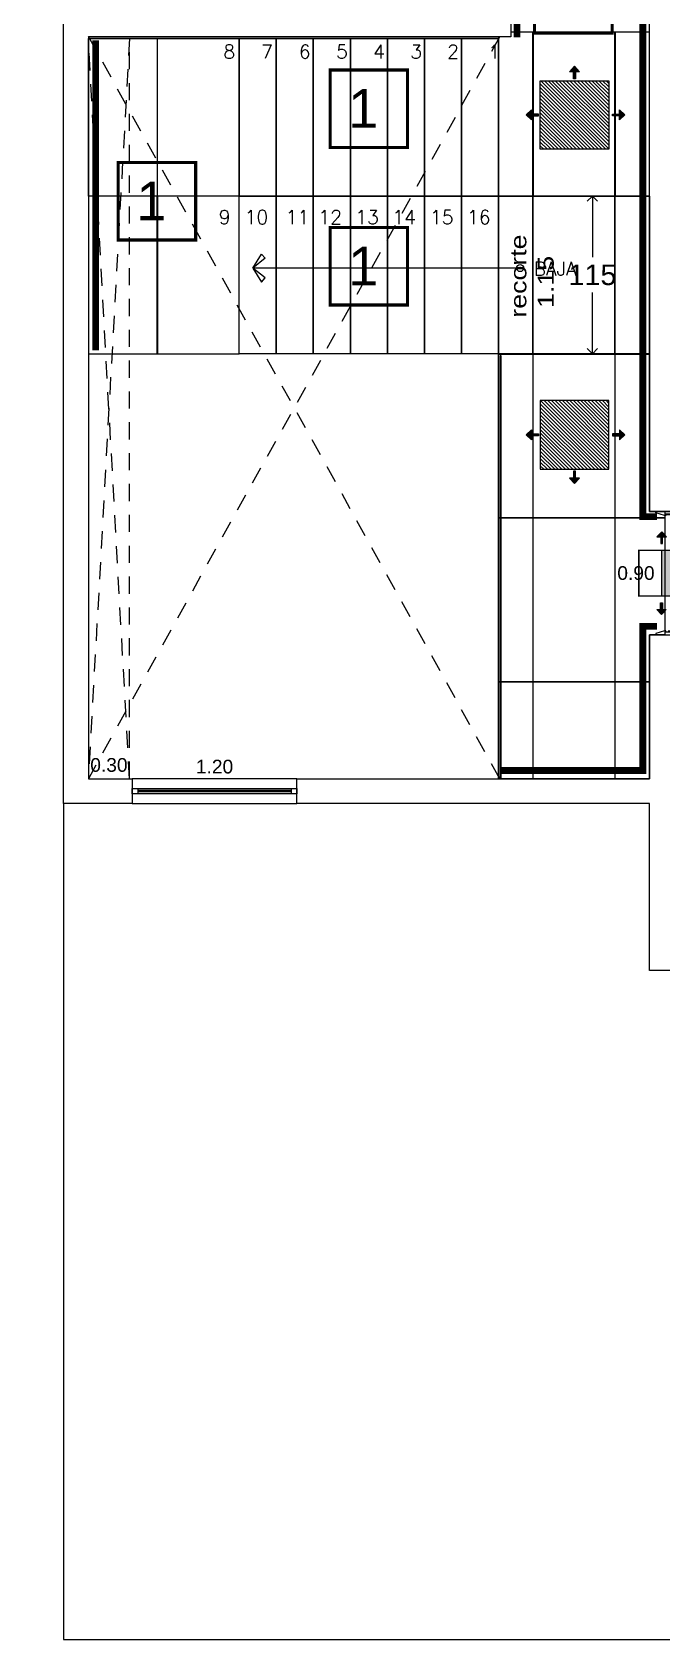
# Model space of a CAD drawing. Header units: metres. Extents: x 116 to 391, y -213 to 56.
# Drawn here: x 325.6 to 330.19, y -137.09 to -125.41 of the extents above; entities that cross this region are included whole.
import ezdxf

# ---------------------------------------------------------------- set-up
doc = ezdxf.new("R2010")
doc.units = ezdxf.units.M
doc.header["$PDMODE"] = 35
for name, pattern in [('AR-157$0$ACAD_ISO07W100', [3, 0, -3]), ('DASHED2', [0.375, 0.25, -0.125]), ('HIDDEN2', [0.1875, 0.125, -0.0625])]:
    doc.linetypes.add(name, pattern=pattern)
for name, color, linetype in [('A-ACABADOS PISOS', 1, 'Continuous'), ('A-CAMBIO DE ACABADO', 1, 'Continuous'), ('A-DESPIECE', 5, 'Continuous'), ('A-ESCALON', 1, 'Continuous'), ('A-PISO', 30, 'Continuous'), ('A-PROY CERRAMIENTOS', 4, 'DASHED2'), ('A-TEXTOS', 7, 'Continuous'), ('A-TEXTOS 1', 8, 'Continuous'), ('AR-157$0$A-CANCELERIA', 8, 'Continuous'), ('AR-157$0$A-DIM-VANOS', 8, 'Continuous'), ('AR-157$0$A-EXTERIOR', 8, 'Continuous'), ('AR-157$0$A-MUROS', 8, 'Continuous'), ('AR-157$0$A-MUROS BAJOS', 8, 'Continuous'), ('AR-157$0$A-PUERTAS', 8, 'Continuous'), ('AR-157$0$A-TEXTOS 1', 8, 'Continuous'), ('AR-157$0$A-VENTANAS', 8, 'Continuous')]:
    doc.layers.add(name, color=color, linetype=linetype)
doc.styles.add('Anot_Arial', font='arial.ttf')
doc.styles.add('AR-157$0$Anot_Arial', font='arial.ttf')
doc.styles.add('AR-157$0$oK', font='romans.shx', dxfattribs={"height": 0.18})
doc.styles.add('AR-157$0$Standard', font='arial.ttf')
doc.styles.add('oK', font='romans.shx', dxfattribs={"height": 0.12})
doc.styles.get("Standard").update_dxf_attribs({"font": 'arial.ttf'})
doc.dimstyles.new('AR-157$0$VANOS', dxfattribs={"dimtxt": 0.1, "dimasz": 0.05, "dimexe": 0, "dimexo": 0, "dimgap": 0.03, "dimtad": 0, "dimtih": 1, "dimtoh": 1, "dimzin": 0, "dimdsep": 46, "dimtxsty": 'AR-157$0$Standard', "dimblk": 'AR-157$0$_Dot', "dimcen": 0.09, "dimse1": 1, "dimse2": 1, "dimsd1": 1, "dimsd2": 1, "dimclrd": 256, "dimclre": 256, "dimclrt": 256, "dimazin": 0, "dimtfac": 1, "dimtix": 1, "dimtofl": 0, "dimtmove": 2, "dimatfit": 3, "dimldrblk": 'AR-157$0$COTA', "dimfxl": 0, "dimtolj": 1, "dimtzin": 0, "dimlwd": 18, "dimarcsym": 0})
doc.dimstyles.new('DETALLE DE CAMBIOS', dxfattribs={"dimscale": 1.5, "dimtxt": 0.1, "dimasz": 0.05, "dimexe": 0.18, "dimexo": 0.0625, "dimgap": 0.035, "dimtad": 0, "dimtih": 1, "dimtoh": 1, "dimdec": 0, "dimlfac": 100, "dimzin": 0, "dimdsep": 46, "dimtxsty": 'Anot_Arial', "dimblk": 'OPEN90', "dimcen": 0.09, "dimse1": 1, "dimse2": 1, "dimclrd": 1, "dimclre": 4, "dimclrt": 1, "dimadec": 0, "dimazin": 0, "dimtfac": 1, "dimtdec": 0, "dimtix": 1, "dimtofl": 0, "dimtmove": 0, "dimatfit": 3, "dimldrblk": 'OPEN90', "dimfxl": 1, "dimtolj": 1, "dimtzin": 0, "dimarcsym": 0})
pattern_1 = [(135, (324.70852, -143.15768), (-0.013264287, -0.013264287), [])]

# ---------------------------------------------------------------- blocks, each defined once
blk = doc.blocks.new('AR-157$0$FLCH')
for points in [[(0, 1.95), (-0.102, 1.887), (-0.072, 1.858), (0, 1.95)], [(0, 1.95), (0.102, 1.887), (0.072, 1.858), (0, 1.95)], [(0, 0.026), (0, 1.95)]]:
    blk.add_lwpolyline(points)
blk.add_circle((0, 0), 0.0256)
blk = doc.blocks.new('*U105')
at = {"color": 0}
for points in [[(0, -0.02), (1.2, -0.02), (1.2, 0.02), (0, 0.02)], [(0, -0.02), (0.04, -0.02), (0.04, 0.02), (0, 0.02)], [(1.2, 0.02), (1.16, 0.02), (1.16, -0.02), (1.2, -0.02)]]:
    blk.add_lwpolyline(points, close=True, dxfattribs=at)
at = {"color": 8}
for points in [[(0.04, 0.005), (1.16, 0.005)], [(0.04, -0.005), (1.16, -0.005)]]:
    blk.add_lwpolyline(points, dxfattribs=at)
at = {"style": 'AR-157$0$Anot_Arial', "flags": 1}
for tag, p in [('TIPO', (0.159, 0.323)), ('ESPACIO', (0.159, 0.403)), ('NUMERO', (0.159, 0.249)), ('MATERIAL', (0.159, 0.167))]:
    blk.add_attdef(tag, p, '', height=0.0625, dxfattribs=at)
blk = doc.blocks.new('*U80')
at = {"color": 0}
for p, q in [((0.066, -0.069), (0.026, -0.072)), ((0.062, -0.097), (0.034, -0.099)), ((0.123, -0.892), (0.084, -0.895)), ((0.116, -0.864), (0.088, -0.866))]:
    blk.add_line(p, q, dxfattribs=at)
at = {"color": 8, "linetype": 'ByBlock'}
for p, q in [((0.068, -0.679), (0.07, -0.696)), ((0.072, -0.68), (0.073, -0.694))]:
    blk.add_line(p, q, dxfattribs=at)
at = {"color": 0}
for points in [[(0, -0.076), (0.01, -0.076), (0.01, -0.057), (0.02, -0.057), (0.02, -0.017), (0.03, -0.017), (0.03, -0.017), (0.03, -0.007), (0.01, 0.058), (0, 0.058), (0, -0.076)], [(0.9, -0.076), (0.89, -0.076), (0.89, -0.057), (0.88, -0.057), (0.88, -0.017), (0.87, -0.017), (0.87, -0.017), (0.87, -0.007), (0.89, 0.058), (0.9, 0.058), (0.9, -0.076)], [(0.025, -0.052), (0.025, -0.017)], [(0.03, -0.056), (0.065, -0.054)], [(0.032, -0.071), (0.062, -0.097)], [(0.032, -0.071), (0.09, -0.894)], [(0.034, -0.099), (0.06, -0.069)], [(0.118, -0.892), (0.06, -0.069)], [(0.065, -0.059), (0.065, -0.054)], [(0.088, -0.866), (0.118, -0.892)], [(0.09, -0.894), (0.116, -0.864)]]:
    blk.add_lwpolyline(points, dxfattribs=at)
blk.add_lwpolyline([(0.025, -0.062), (0.025, -0.062), (0.065, -0.059), (0.124, -0.902), (0.084, -0.905)], close=True, dxfattribs=at)
blk.add_lwpolyline([(0.065, -0.675), (0.067, -0.7, -1)], format="xyb", close=True, dxfattribs=at)
at = {"color": 0, "linetype": 'ByBlock'}
blk.add_lwpolyline([(0.065, -0.675), (0.067, -0.7, -1)], format="xyb", close=True, dxfattribs=at)
at = {"color": 8, "linetype": 'ByBlock'}
blk.add_lwpolyline([(0.067, -0.7), (0.067, -0.697, 1), (0.065, -0.678), (0.065, -0.675, -1)], format="xyb", close=True, dxfattribs=at)
at = {"color": 8}
for points in [[(0.015, -0.839), (0.01, -0.772), (0.04, -0.737), (0.041, -0.751), (0.02, -0.775), (0.025, -0.839)], [(0.083, -0.88), (0.073, -0.88), (0.068, -0.81), (0.078, -0.81)], [(0.122, -0.877), (0.132, -0.876), (0.128, -0.806), (0.118, -0.807)], [(0.184, -0.827), (0.179, -0.76), (0.145, -0.73), (0.146, -0.744), (0.17, -0.765), (0.174, -0.828)], [(0.071, -0.855), (0.016, -0.859), (0.015, -0.839), (0.069, -0.835)], [(0.131, -0.851), (0.186, -0.847), (0.184, -0.827), (0.129, -0.831)]]:
    blk.add_lwpolyline(points, close=True, dxfattribs=at)
for points in [[(0.015, -0.839), (0.016, -0.859, -1)], [(0.184, -0.827), (0.186, -0.847, 1)]]:
    blk.add_lwpolyline(points, format="xyb", close=True, dxfattribs=at)
at = {"color": 0}
blk.add_circle((0.025, -0.057), 0.005, dxfattribs=at)
at = {"color": 0, "linetype": 'AR-157$0$ACAD_ISO07W100', "ltscale": 0.005}
blk.add_arc((0.025, -0.057), 0.85, 274, 2.4132, dxfattribs=at)
at = {"style": 'AR-157$0$Anot_Arial', "flags": 1}
for tag, p in [('ESPACIO', (0.109, 0.585)), ('TOPE', (0.109, 0.512)), ('TIPO', (0.109, 0.433)), ('NUMERO', (0.109, 0.358)), ('MATERIAL', (0.109, 0.275))]:
    blk.add_attdef(tag, p, '', height=0.0625, dxfattribs=at)
blk = doc.blocks.new('*D426')
at = {"layer": 'Defpoints', "color": 0, "transparency": 16777216}
for p in [(329.999, -128.904), (330.143, -128.904), (330.143, -129.804)]:
    blk.add_point(p, dxfattribs=at)
at = {"layer": 'AR-157$0$A-DIM-VANOS', "transparency": 16777216, "insert": (329.999, -129.354), "char_height": 0.1, "attachment_point": 5, "style": 'AR-157$0$Standard'}
blk.add_mtext('\\A1;0.90', dxfattribs=at)
blk = doc.blocks.new('AR-157$0$_Dot')
at = {"color": 0, "linetype": 'ByBlock', "lineweight": -2}
blk.add_line((-0.5, 0), (-1, 0), dxfattribs=at)
at = {"color": 0, "linetype": 'ByBlock', "const_width": 0.5}
blk.add_lwpolyline([(-0.25, 0, 1), (0.25, 0, 1)], format="xyb", close=True, dxfattribs=at)
blk = doc.blocks.new('AR-157$0$COTA')
blk.add_line((-2.93, 0), (0, 0))
blk.add_lwpolyline([(-1.41, 0), (-1.41, -0.35), (0, -0.35), (0, 0)], close=True)
blk.add_solid([(-1.41, 0), (-1.41, -0.35), (0, 0), (0, -0.35)])
blk = doc.blocks.new('*D429')
at = {"layer": 'Defpoints', "color": 0, "transparency": 16777216}
for p in [(326.327, -130.766), (326.327, -130.854), (327.527, -130.854)]:
    blk.add_point(p, dxfattribs=at)
at = {"layer": 'AR-157$0$A-DIM-VANOS', "transparency": 16777216, "insert": (326.927, -130.766), "char_height": 0.1, "attachment_point": 5, "style": 'AR-157$0$Standard'}
blk.add_mtext('\\A1;1.20', dxfattribs=at)
blk = doc.blocks.new('*D430')
at = {"layer": 'Defpoints', "color": 0, "transparency": 16777216}
for p in [(326.007, -130.754), (326.007, -130.854), (326.307, -130.854)]:
    blk.add_point(p, dxfattribs=at)
at = {"layer": 'AR-157$0$A-DIM-VANOS', "transparency": 16777216, "insert": (326.157, -130.754), "char_height": 0.1, "attachment_point": 5, "style": 'AR-157$0$Standard'}
blk.add_mtext('\\A1;0.30', dxfattribs=at)
blk = doc.blocks.new('A$C7F1E1069')
h = blk.add_hatch(color=1)
h.dxf.hatch_style = 1
h.paths.add_polyline_path([(-0.225, 0), (-0.225, 0.225), (0.225, 0.225), (0.225, 0)])
at = {"color": 1, "const_width": 0.015}
for points in [[(-0.225, 0), (-0.225, 0.225), (0.225, 0.225), (0.225, 0)], [(0.225, -0.225), (0.225, 0), (-0.225, 0), (-0.225, -0.225)]]:
    blk.add_lwpolyline(points, close=True, dxfattribs=at)
blk = doc.blocks.new('r')
h = blk.add_hatch(color=5)
h.dxf.hatch_style = 1
h.paths.add_polyline_path([(1655.762, 468.449), (1655.668, 468.348), (1655.746, 468.348), (1655.746, 468.2), (1655.778, 468.2), (1655.778, 468.348), (1655.856, 468.348)])
at = {"color": 5}
for points in [[(1655.762, 468.456), (1655.658, 468.343), (1655.742, 468.343), (1655.742, 468.196), (1655.782, 468.196), (1655.782, 468.343), (1655.866, 468.343)], [(1655.762, 468.449), (1655.668, 468.348), (1655.746, 468.348), (1655.746, 468.2), (1655.778, 468.2), (1655.778, 468.348), (1655.856, 468.348)]]:
    blk.add_lwpolyline(points, close=True, dxfattribs=at)
blk = doc.blocks.new('CAMBIO DE PISO')
at = {"layer": 'A-CAMBIO DE ACABADO', "xscale": 0.7388581055550709, "yscale": 0.7388581055550709, "zscale": 0.7388581055550709}
blk.add_blockref('A$C7F1E1069', (183.601, 19.226), dxfattribs=at)
at = {"layer": 'A-DESPIECE', "xscale": -0.3310084312886717, "yscale": 0.3310084312886717, "zscale": 0.3310084312886717}
blk.add_blockref('r', (731.672, -135.534), dxfattribs=at)
at = {"layer": 'A-DESPIECE', "yscale": 0.3310084312886717, "zscale": 0.3310084312886717}
for p, xscale, rotation in [((338.362, -528.846), 0.3310084312886717, 90), ((28.84, -528.845), -0.3310084312886717, 270)]:
    blk.add_blockref('r', p, dxfattribs=dict(at, xscale=xscale, rotation=rotation))
blk = doc.blocks.new('_Open90')
at = {"color": 0, "linetype": 'ByBlock', "lineweight": -2}
for p, q in [((0, 0), (-1, 0)), ((-0.5, 0.5), (0, 0)), ((0, 0), (-0.5, -0.5))]:
    blk.add_line(p, q, dxfattribs=at)
blk = doc.blocks.new('*D656')
at = {"layer": 'A-PISO', "color": 1, "lineweight": -2, "ltscale": 100, "transparency": 16777216}
for p, q in [((329.682, -126.679), (329.682, -127.05)), ((329.682, -127.679), (329.682, -127.308))]:
    blk.add_line(p, q, dxfattribs=at)
at = {"layer": 'Defpoints', "color": 0, "ltscale": 100, "transparency": 16777216}
for p in [(329.845, -126.604), (329.682, -127.754), (329.847, -127.754)]:
    blk.add_point(p, dxfattribs=at)
at = {"layer": 'A-PISO', "color": 1, "lineweight": -2, "ltscale": 100, "transparency": 16777216, "xscale": 0.07500000000000001, "yscale": 0.07500000000000001, "zscale": 0.07500000000000001}
for p, rotation in [((329.682, -126.604), 90), ((329.682, -127.754), 270)]:
    blk.add_blockref('_Open90', p, dxfattribs=dict(at, rotation=rotation))
at = {"layer": 'A-PISO', "color": 1, "ltscale": 100, "transparency": 16777216, "insert": (329.682, -127.179), "char_height": 0.15, "attachment_point": 5, "style": 'Anot_Arial'}
blk.add_mtext('\\A1;115', dxfattribs=at)

msp = doc.modelspace()

# ---------------------------------------------------------------- hatches: boundary and pattern name
at = {"layer": 'A-DESPIECE'}
h = msp.add_hatch(dxfattribs=at)
h.set_pattern_fill('ANSI31', color=256, scale=0.150068, angle=90)
h.set_pattern_definition(pattern_1)
h.paths.add_polyline_path([(329.3016, -126.2621), (329.8019, -126.2621), (329.8019, -125.7619), (329.3016, -125.7619)])
h = msp.add_hatch(dxfattribs=at)
h.set_pattern_fill('ANSI31', color=256, scale=0.150068, angle=90)
h.set_pattern_definition(pattern_1)
h.paths.add_polyline_path([(329.3016, -128.5959), (329.8019, -128.5959), (329.8019, -128.0957), (329.3016, -128.0957)])

# ---------------------------------------------------------------- linework, layer by layer
at = {"layer": 'A-ACABADOS PISOS', "const_width": 0.0226}
for points in [[(329.8248, -125.4138), (329.26, -125.4138), (329.26, -124.849), (329.8248, -124.849)], [(328.3343, -126.2487), (327.7695, -126.2487), (327.7695, -125.6839), (328.3343, -125.6839)], [(326.7894, -126.9237), (326.2246, -126.9237), (326.2246, -126.3589), (326.7894, -126.3589)], [(328.3343, -127.3985), (327.7695, -127.3985), (327.7695, -126.8337), (328.3343, -126.8337)]]:
    msp.add_lwpolyline(points, close=True, dxfattribs=at)
at = {"layer": 'A-DESPIECE'}
for points in [[(329.3016, -126.2621), (329.3016, -125.7619), (329.8019, -125.7619), (329.8019, -126.2621)], [(329.3016, -128.0957), (329.3016, -128.5959), (329.8019, -128.5959), (329.8019, -128.0957)]]:
    msp.add_lwpolyline(points, close=True, dxfattribs=at)
at = {"layer": 'A-ESCALON', "color": 8}
for points in [[(327.1071, -125.4539), (326.0071, -125.4539), (326.0071, -127.7539), (327.1071, -127.7539)], [(327.3771, -125.4539), (327.1071, -125.4539), (327.1071, -126.6039), (327.3771, -126.6039)], [(327.6471, -125.4539), (327.3771, -125.4539), (327.3771, -126.6039), (327.6471, -126.6039)], [(327.9171, -125.4539), (327.6471, -125.4539), (327.6471, -126.6039), (327.9171, -126.6039)], [(328.1871, -125.4539), (327.9171, -125.4539), (327.9171, -126.6039), (328.1871, -126.6039)], [(328.4571, -125.4539), (328.1871, -125.4539), (328.1871, -126.6039), (328.4571, -126.6039)], [(328.7271, -125.4539), (328.4571, -125.4539), (328.4571, -126.6039), (328.7271, -126.6039)], [(328.9971, -125.4539), (328.7271, -125.4539), (328.7271, -126.6039), (328.9971, -126.6039)], [(327.3771, -127.7539), (327.1071, -127.7539), (327.1071, -126.6039), (327.3771, -126.6039)], [(327.6471, -127.7539), (327.3771, -127.7539), (327.3771, -126.6039), (327.6471, -126.6039)], [(327.9171, -127.7539), (327.6471, -127.7539), (327.6471, -126.6039), (327.9171, -126.6039)], [(328.1871, -127.7539), (327.9171, -127.7539), (327.9171, -126.6039), (328.1871, -126.6039)], [(328.4571, -127.7539), (328.1871, -127.7539), (328.1871, -126.6039), (328.4571, -126.6039)], [(328.7271, -127.7539), (328.4571, -127.7539), (328.4571, -126.6039), (328.7271, -126.6039)]]:
    msp.add_lwpolyline(points, close=True, dxfattribs=at)
msp.add_lwpolyline([(327.1071, -126.6039), (326.0071, -126.6039)], dxfattribs=at)
at = {"layer": 'A-ESCALON', "color": 8, "linetype": 'HIDDEN2'}
msp.add_lwpolyline([(328.9971, -127.7539), (328.7271, -127.7539), (328.7271, -126.6039), (328.9971, -126.6039)], close=True, dxfattribs=at)
at = {"layer": 'A-PISO'}
for p, q in [((328.9971, -126.6039), (330.0967, -126.6039)), ((329.0068, -130.8539), (330.0967, -130.8539))]:
    msp.add_line(p, q, dxfattribs=at)
at = {"layer": 'A-PISO', "const_width": 0.05}
for points in [[(329.0478, -124.6092), (329.0478, -124.6092), (329.1319, -124.6092), (329.1319, -125.4463)], [(330.1413, -124.6012), (330.0496, -124.6012), (330.0496, -128.9423), (330.153, -128.9423)], [(326.0599, -127.7299), (326.0599, -125.4678)], [(329.0068, -130.7934), (330.0486, -130.7934), (330.0486, -129.7419), (330.1532, -129.7419)]]:
    msp.add_lwpolyline(points, dxfattribs=at)
at = {"layer": 'A-PISO'}
for points in [[(329.0868, -125.4414), (328.9971, -125.4414), (328.9971, -126.6019), (329.2469, -126.6019), (329.2469, -125.4079), (329.0868, -125.4079)], [(329.2489, -126.6019), (329.8449, -126.6019), (329.8449, -125.4079), (329.2489, -125.4079)], [(326.0071, -125.4539), (326.5091, -125.4539), (326.5091, -126.6039), (326.007, -126.6039)], [(326.5111, -125.4539), (327.1071, -125.4539), (327.1071, -126.6039), (326.5111, -126.6039)], [(327.1071, -125.4539), (327.3771, -125.4539), (327.3771, -126.6039), (327.1071, -126.6039)], [(327.3771, -125.4539), (327.6471, -125.4539), (327.6471, -126.6039), (327.3771, -126.6039)], [(327.6471, -125.4539), (327.9171, -125.4539), (327.9171, -126.6039), (327.6471, -126.6039)], [(327.9171, -125.4539), (328.1871, -125.4539), (328.1871, -126.6039), (327.9171, -126.6039)], [(328.1871, -125.4539), (328.4571, -125.4539), (328.4571, -126.6039), (328.1871, -126.6039)], [(328.4571, -125.4539), (328.7271, -125.4539), (328.7271, -126.6039), (328.4571, -126.6039)], [(328.7271, -125.4539), (328.9971, -125.4539), (328.9971, -126.6039), (328.7271, -126.6039)], [(326.0071, -127.7539), (326.5091, -127.7539), (326.5091, -126.6039), (326.007, -126.6039)], [(326.5111, -127.7539), (327.1071, -127.7539), (327.1071, -126.6039), (326.5111, -126.6039)], [(327.1071, -126.6039), (327.3771, -126.6039), (327.3771, -127.7539), (327.1071, -127.7539)], [(327.3771, -126.6039), (327.6471, -126.6039), (327.6471, -127.7539), (327.3771, -127.7539)], [(327.6471, -126.6039), (327.9171, -126.6039), (327.9171, -127.7539), (327.6471, -127.7539)], [(327.9171, -126.6039), (328.1871, -126.6039), (328.1871, -127.7539), (327.9171, -127.7539)], [(328.1871, -126.6039), (328.4571, -126.6039), (328.4571, -127.7539), (328.1871, -127.7539)], [(328.4571, -126.6039), (328.7271, -126.6039), (328.7271, -127.7539), (328.4571, -127.7539)], [(328.7271, -126.6039), (328.9971, -126.6039), (328.9971, -127.7539), (328.7271, -127.7539)], [(328.9971, -126.6039), (329.2469, -126.6039), (329.2469, -127.7539), (328.9971, -127.7539)], [(329.2489, -126.6039), (329.8449, -126.6039), (329.8449, -127.7539), (329.2489, -127.7539)], [(329.8469, -126.6039), (330.0967, -126.6039), (330.0967, -127.7539), (329.8469, -127.7539)], [(328.9971, -127.7559), (329.2469, -127.7559), (329.2469, -128.9499), (328.9971, -128.9499)], [(329.2489, -127.7559), (329.8449, -127.7559), (329.8449, -128.9499), (329.2489, -128.9499)], [(328.9971, -128.9519), (329.2469, -128.9519), (329.2469, -130.1459), (328.9971, -130.1459)], [(329.2489, -128.9519), (329.8449, -128.9519), (329.8449, -130.1459), (329.2489, -130.1459)], [(328.9971, -130.1479), (329.2469, -130.1479), (329.2469, -130.8539), (328.9971, -130.8539)], [(329.2489, -130.1479), (329.8449, -130.1479), (329.8449, -130.8539), (329.2489, -130.8539)], [(330.0967, -130.8539), (329.8469, -130.8539), (329.8469, -130.1479), (330.0967, -130.1479)]]:
    msp.add_lwpolyline(points, close=True, dxfattribs=at)
for points in [[(330.0967, -125.4537), (330.0967, -125.4537), (330.0967, -125.4079), (329.8469, -125.4079), (329.8469, -126.6019), (330.0967, -126.6019), (330.0967, -125.4537)], [(330.0967, -128.9041), (330.2106, -128.9041), (330.2106, -128.9499), (329.8469, -128.9499), (329.8469, -127.7559), (330.0967, -127.7559), (330.0967, -128.9041)], [(330.0967, -130.1459), (329.8469, -130.1459), (329.8469, -128.9519), (330.2106, -128.9519), (330.2106, -129.804), (330.0967, -129.804), (330.0967, -130.1459)]]:
    msp.add_lwpolyline(points, dxfattribs=at)
at = {"layer": 'A-PISO', "color": 1, "ltscale": 100, "const_width": 0.01}
for points in [[(329.2469, -127.7539), (329.2469, -126.6039)], [(329.8449, -127.7539), (329.8449, -126.6039)]]:
    msp.add_lwpolyline(points, dxfattribs=at)
at = {"layer": 'A-PISO'}
msp.add_circle((327.3705, -149.1639), 63.4551, dxfattribs=at)
at = {"layer": 'A-PROY CERRAMIENTOS', "color": 8, "ltscale": 0.5}
msp.add_lwpolyline([(326.307, -125.4543), (326.007, -125.4543), (326.007, -130.8539), (326.307, -130.8539)], close=True, dxfattribs=at)
for points in [[(326.307, -125.4543), (326.007, -130.8539)], [(326.307, -130.8539), (326.007, -125.4543)], [(329.0071, -125.4408), (326.0071, -130.8539)], [(329.0071, -130.8539), (326.0084, -125.4408)]]:
    msp.add_lwpolyline(points, dxfattribs=at)
at = {"layer": 'AR-157$0$A-CANCELERIA'}
for points in [[(329.0068, -127.7698), (329.0068, -129.7807), (329.0168, -129.7807), (329.0168, -127.7698)], [(329.0068, -129.7807), (329.0068, -130.8539), (329.0168, -130.8539), (329.0168, -129.7807)]]:
    msp.add_lwpolyline(points, close=True, dxfattribs=at)
at = {"layer": 'AR-157$0$A-EXTERIOR', "color": 8, "linetype": 'Continuous'}
msp.add_lwpolyline([(325.8271, -131.0339), (325.8271, -137.1334), (334.8263, -137.1334), (334.8263, -119.1348), (325.8271, -119.1348), (325.8271, -120.6997)], dxfattribs=at)
at = {"layer": 'AR-157$0$A-MUROS'}
for points in [[(326.007, -130.8539), (326.327, -130.8539), (326.327, -131.0339), (325.8271, -131.0339), (325.8271, -120.6997), (326.457, -120.6997), (326.457, -120.8797), (326.007, -120.8797), (326.007, -125.2615), (328.9068, -125.2615), (328.9068, -124.6544), (329.0868, -124.6544), (329.0868, -125.4414), (326.007, -125.4414)], [(330.2767, -128.9041), (330.0967, -128.9041), (330.0967, -125.2744), (330.0967, -124.6544), (330.2767, -124.6544), (330.2767, -125.2615), (333.6164, -125.2615), (333.6164, -120.8797), (333.1665, -120.8797), (333.1665, -120.6997), (333.7964, -120.6997), (333.7964, -125.4414), (330.2767, -125.4414), (330.2767, -128.4912), (330.9266, -128.4912), (330.9266, -128.6712), (330.2767, -128.6712)], [(331.7166, -132.2538), (330.0967, -132.2538), (330.0967, -131.0339), (327.5269, -131.0339), (327.5269, -130.8539), (330.0967, -130.8539), (330.0967, -129.804), (330.2767, -129.804), (330.2767, -132.0738), (331.7166, -132.0738)]]:
    msp.add_lwpolyline(points, close=True, dxfattribs=at)
at = {"layer": 'AR-157$0$A-MUROS BAJOS'}
msp.add_lwpolyline([(327.5269, -130.8539), (326.327, -130.8539), (326.327, -131.0339), (327.5269, -131.0339)], close=True, dxfattribs=at)

# ---------------------------------------------------------------- block references
at = {"layer": 'A-ACABADOS PISOS', "xscale": -1, "rotation": 270}
msp.add_blockref('CAMBIO DE PISO', (310.9603, -312.9552), dxfattribs=at)
at = {"layer": 'A-DESPIECE', "xscale": -0.3501593073130025, "yscale": 0.3501593073130025, "zscale": 0.3501593073130025}
msp.add_blockref('r', (909.3321, -289.691), dxfattribs=at)
at = {"layer": 'A-DESPIECE', "yscale": 0.3501593073130025, "zscale": 0.3501593073130025}
for p, xscale, rotation in [((493.2326, -705.7924), 0.3501593073130025, 90.00000000000001), ((165.8849, -705.7924), -0.3501593073130025, 270), ((493.2326, 451.4346), -0.3501593073130025, 90), ((165.8849, 451.4346), 0.3501593073130025, 270), ((909.3321, 35.3332), 0.3501593073130025, 180)]:
    msp.add_blockref('r', p, dxfattribs=dict(at, xscale=xscale, rotation=rotation))
at = {"layer": 'AR-157$0$A-PUERTAS', "ltscale": 0.18, "xscale": -0.9999206197906486, "yscale": 0.9999206197906486, "zscale": 0.9999206197906486, "rotation": 90.00000000000007}
msp.add_blockref('*U80', (330.201, -128.9041), dxfattribs=at)
at = {"layer": 'AR-157$0$A-TEXTOS 1', "xscale": 0.9999206197906486, "yscale": 0.9999206197906486, "zscale": 0.9999206197906486, "rotation": 90.00000000000001}
msp.add_blockref('AR-157$0$FLCH', (329.155, -127.1292), dxfattribs=at)
at = {"layer": 'AR-157$0$A-VENTANAS', "ltscale": 0.18, "xscale": -0.9999206197906486, "yscale": 0.9999206197906486, "zscale": 0.9999206197906486}
msp.add_blockref('*U105', (327.5269, -130.9439), dxfattribs=at)

# ---------------------------------------------------------------- texts
at = {"layer": 'A-ACABADOS PISOS', "char_height": 0.2824, "attachment_point": 3}
for insert in [(328.1212, -125.8234), (326.5763, -126.4984), (328.1212, -126.9732)]:
    msp.add_mtext_dynamic_manual_height_columns('1', width=0.258238, gutter_width=0.8066, heights=[0], dxfattribs=dict(at, insert=insert))
at = {"layer": 'A-TEXTOS', "color": 1, "width": 1.2}
for s, p in [('recorte', (329.2, -127.4906)), ('1.15', (329.4, -127.4193))]:
    msp.add_text(s, height=0.11631, rotation=90, dxfattribs=at).set_placement(p)
at = {"layer": 'A-TEXTOS 1', "style": 'oK'}
for s, p in [('8', (326.9913, -125.5996)), ('7', (327.2661, -125.5996)), ('6', (327.5419, -125.5996)), ('5', (327.8129, -125.5996)), ('4', (328.083, -125.5996)), ('3', (328.354, -125.5996)), ('2', (328.6231, -125.5996)), ('1', (328.9237, -125.5996)), ('9', (326.958, -126.8074)), ('10', (327.1468, -126.8074)), ('11', (327.446, -126.8074)), ('12', (327.6846, -126.8074)), ('13', (327.9532, -126.8074)), ('14', (328.2234, -126.8074)), ('15', (328.4975, -126.8074)), ('16', (328.7675, -126.8074))]:
    msp.add_text(s, height=0.1, dxfattribs=at).set_placement(p)
at = {"layer": 'AR-157$0$A-TEXTOS 1', "insert": (329.4097, -127.1341), "char_height": 0.09999, "attachment_point": 5, "style": 'AR-157$0$oK'}
msp.add_mtext_dynamic_manual_height_columns('BAJA', width=0.44233, gutter_width=0.9999, heights=[0], dxfattribs=at)

# ---------------------------------------------------------------- dimensions: what is measured, and where the dimension line sits
at = {"layer": 'A-PISO', "ltscale": 100}
dim = msp.add_linear_dim(base=(329.6819, -127.7539), p1=(329.8449, -126.6039), p2=(329.8469, -127.7539), angle=90, dimstyle='DETALLE DE CAMBIOS', dxfattribs=at)
dim.commit()
dim.dimension.update_dxf_attribs({"geometry": '*D656', "text_midpoint": (329.6819, -127.1789)})
at = {"layer": 'AR-157$0$A-DIM-VANOS'}
for base, p1, p2, angle, picture, middle in [((329.9995, -128.9041), (330.1426, -129.804), (330.1426, -128.9041), 90, '*D426', (329.9995, -129.354)), ((326.007, -130.7541), (326.307, -130.8539), (326.007, -130.8539), 180, '*D430', (326.157, -130.7541)), ((326.327, -130.7657), (327.5269, -130.8539), (326.327, -130.8539), 180, '*D429', (326.927, -130.7657))]:
    dim = msp.add_linear_dim(base=base, p1=p1, p2=p2, angle=angle, dimstyle='AR-157$0$VANOS', dxfattribs=at)
    dim.commit()
    dim.dimension.update_dxf_attribs({"geometry": picture, "text_midpoint": middle})

doc.saveas('drawing.dxf')
